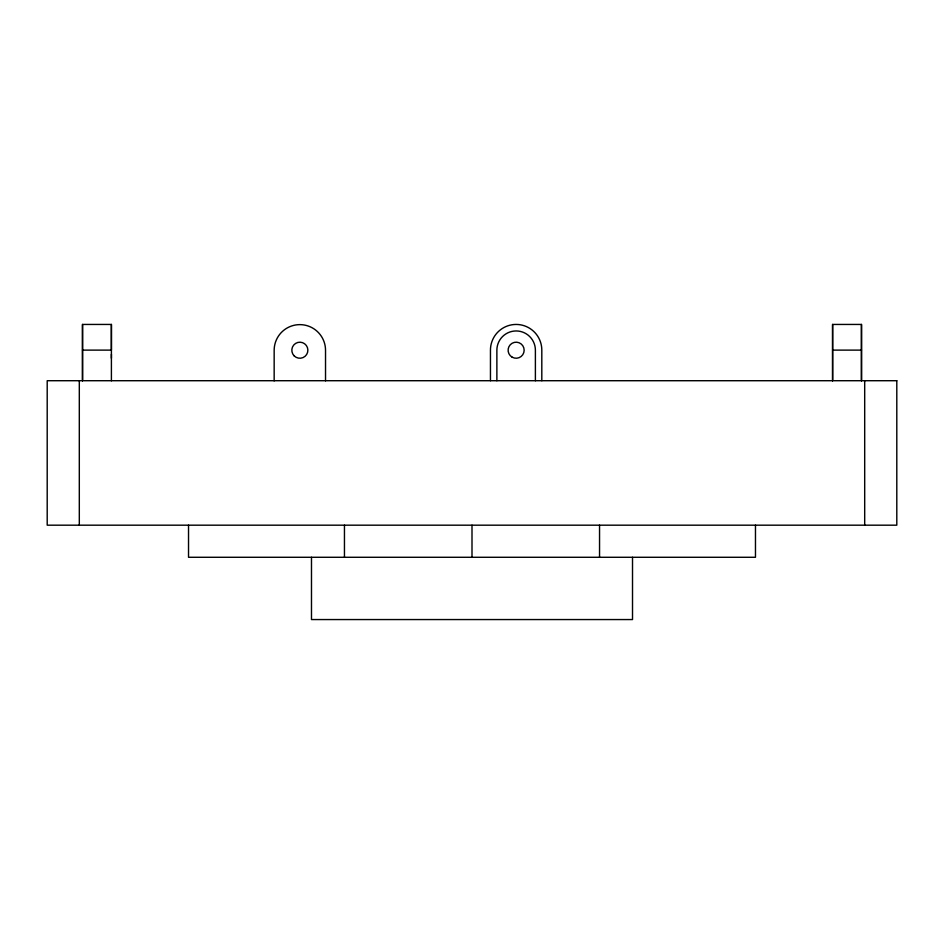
<?xml version="1.0" encoding="UTF-8"?>
<svg xmlns="http://www.w3.org/2000/svg" width="944" height="944" viewBox="0 0 944 944"><rect width="100%" height="100%" fill="white"/><g stroke="black" fill="none" stroke-linecap="round" stroke-linejoin="round"><path stroke-width="1.42" d="M82.517 324.441L82.517 380.727L82.517 324.441L111.404 324.441L111.404 350.118L82.517 350.118M111.404 358.248L111.404 354.236M832.596 324.441L832.596 380.727L832.596 324.441L861.483 324.441L861.483 380.727L861.483 324.441M864.692 525.183L864.692 380.715M832.596 350.118L861.483 350.118M755.471 525.183L755.471 557.279L188.529 557.279L188.529 525.183M632.515 557.279L632.515 619.559L311.485 619.559L311.485 557.279M599.546 525.183L599.546 557.279M541.809 380.727L541.809 350.118A25.677 25.677 0 0 0 516.132 324.441A25.677 25.677 0 0 0 490.455 350.118L490.455 380.727M535.39 380.762L535.39 350.212A19.258 19.258 0 0 0 516.132 330.955A19.258 19.258 0 0 0 496.874 350.212L496.874 380.762M472 525.183L472 557.279M344.454 525.183L344.454 557.279M325.527 380.869L325.527 350.318A25.677 25.677 0 0 0 299.85 324.63A25.677 25.677 0 0 0 274.161 350.318L274.161 380.904M111.404 324.441L111.404 380.81M79.308 380.715L79.308 525.183M896.8 380.715L896.8 525.183L47.2 525.183L47.2 380.715L896.8 380.715M512.12 357.162A8.024 8.024 0 0 0 524.156 350.212A8.024 8.024 0 0 0 512.12 343.262A8.024 8.024 0 0 0 512.12 357.162M294.174 355.888A8.024 8.024 0 0 0 307.602 352.301A8.024 8.024 0 0 0 297.773 342.471A8.024 8.024 0 0 0 294.174 355.888"/></g></svg>
